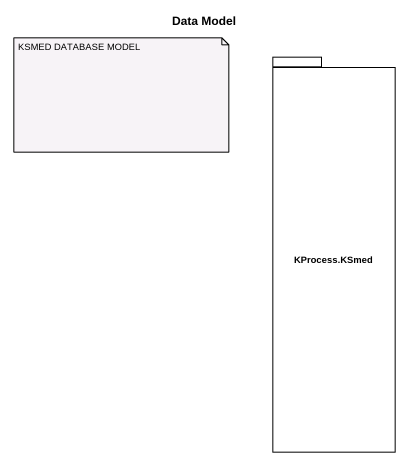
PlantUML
@startuml
title Data Model
package "KProcess.KSmed" as KProcess_KSmed {
}
note as N1
  KSMED DATABASE MODEL
end note
@enduml
